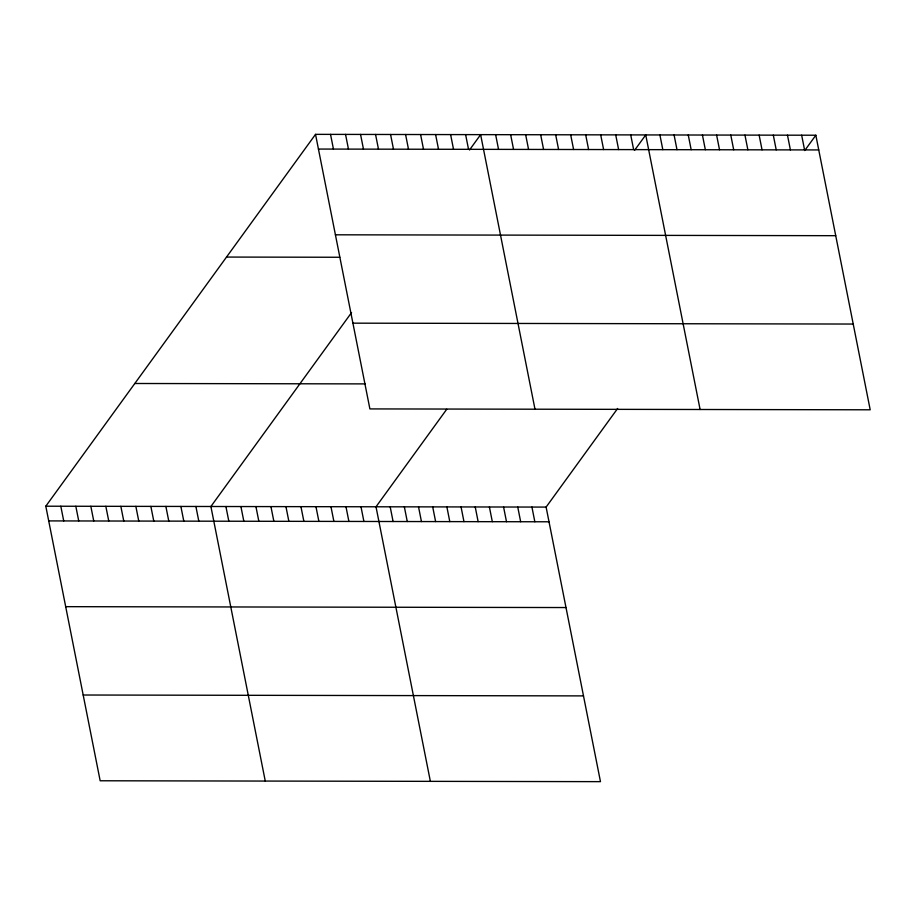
<?xml version="1.0" encoding="UTF-8"?>
<svg xmlns="http://www.w3.org/2000/svg" width="916" height="916" viewBox="0 0 916 916"><rect width="100%" height="100%" fill="white"/><g stroke="black" fill="none" stroke-linecap="round" stroke-linejoin="round"><path stroke-width="1.37" d="M617.636 408.479L546.108 507.086L600.472 781.646L100.165 780.775L45.8 506.205L315.528 134.354L815.835 135.225L870.2 409.796L369.892 408.914L315.528 134.354M351.549 312.596L210.898 506.491L265.262 781.062M469.507 149.984L480.625 134.641L534.99 409.212M446.733 409.269L376.007 506.788L430.371 781.348M634.605 150.27L645.734 134.927L700.099 409.498M804.706 150.567L815.835 135.225M318.436 149.056L818.744 149.938M335.416 234.805L835.724 235.687M226.515 257.064L339.767 257.259M352.912 323.165L853.22 324.046M134.812 383.495L365.404 383.896M45.8 506.205L546.108 507.086M48.708 520.906L549.016 521.788M65.689 606.667L565.996 607.548M83.184 695.015L583.492 695.897M801.66 135.202L804.569 149.915M787.485 135.179L790.393 149.881M773.31 135.156L776.218 149.858M759.135 135.133L762.043 149.835M744.96 135.11L747.868 149.812M730.785 135.076L733.693 149.789M716.61 135.053L719.518 149.766M702.435 135.03L705.343 149.732M688.26 135.007L691.168 149.709M674.084 134.984L676.993 149.686M659.909 134.961L662.818 149.663M630.723 134.904L633.632 149.606M615.712 134.881L618.621 149.583M600.701 134.847L603.61 149.56M585.69 134.824L588.599 149.526M570.679 134.801L573.599 149.503M555.668 134.767L558.588 149.48M540.669 134.744L543.577 149.445M525.658 134.721L528.566 149.423M510.647 134.698L513.555 149.4M495.636 134.663L498.544 149.377M465.614 134.618L468.534 149.319M531.933 507.063L534.841 521.765M450.615 134.583L453.523 149.297M517.758 507.04L520.666 521.742M435.604 134.56L438.512 149.262M503.582 507.006L506.491 521.719M420.593 134.537L423.501 149.239M489.407 506.983L492.316 521.685M405.582 134.503L408.49 149.216M475.232 506.96L478.141 521.662M390.571 134.48L393.479 149.182M461.057 506.937L463.965 521.639M375.56 134.457L378.48 149.159M446.882 506.914L449.79 521.616M360.549 134.423L363.469 149.136M432.707 506.88L435.615 521.593M345.55 134.4L348.458 149.102M418.532 506.857L421.44 521.57M330.539 134.377L333.447 149.079M404.357 506.834L407.265 521.536M390.182 506.811L393.09 521.513M360.996 506.754L363.904 521.467M345.985 506.731L348.893 521.433M330.974 506.708L333.882 521.41M315.963 506.674L318.882 521.387M300.952 506.651L303.872 521.353M285.952 506.628L288.861 521.33M270.941 506.605L273.85 521.307M255.93 506.571L258.839 521.284M240.919 506.548L243.828 521.25M225.909 506.525L228.828 521.227M195.898 506.468L198.806 521.17M180.887 506.445L183.795 521.147M165.876 506.411L168.784 521.124M150.865 506.388L153.774 521.09M135.854 506.365L138.763 521.067M120.843 506.33L123.763 521.044M105.832 506.308L108.752 521.009M90.833 506.285L93.741 520.986M75.822 506.262L78.73 520.964M60.811 506.227L63.719 520.941"/></g></svg>
